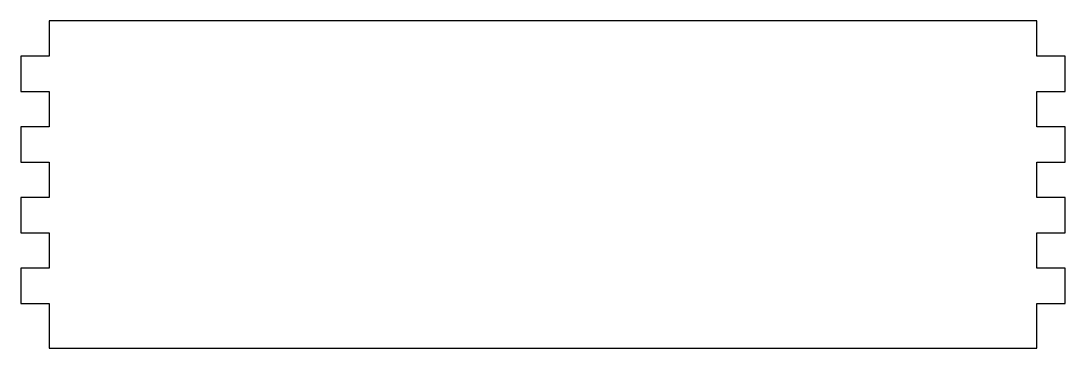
# Model space of a CAD drawing. Header units: millimetres. Extents: x -108 to 114, y -13 to 57.
import ezdxf

# ---------------------------------------------------------------- set-up
doc = ezdxf.new("R2010")
doc.units = ezdxf.units.MM
doc.layers.get('0').update_dxf_attribs({"linetype": 'CONTINUOUS'})

msp = doc.modelspace()

# ---------------------------------------------------------------- linework, layer by layer
msp.add_lwpolyline([(-108.05, 26.92), (-102.05, 26.92), (-102.05, 19.42), (-108.05, 19.42), (-108.05, 11.92), (-102.05, 11.92), (-102.05, 4.42), (-108.05, 4.42), (-108.05, -3.08), (-102.05, -3.08), (-102.05, -12.58), (107.95, -12.58), (107.95, -3.08), (113.95, -3.08), (113.95, 4.42), (107.95, 4.42), (107.95, 11.92), (113.95, 11.92), (113.95, 19.42), (107.95, 19.42), (107.95, 26.92), (113.95, 26.92), (113.95, 34.42), (107.95, 34.42), (107.95, 41.92), (113.95, 41.92), (113.95, 49.42), (107.95, 49.42), (107.95, 56.92), (-102.05, 56.92), (-102.05, 49.42), (-108.05, 49.42), (-108.05, 41.92), (-102.05, 41.92), (-102.05, 34.42), (-108.05, 34.42)], close=True)

doc.saveas('drawing.dxf')
